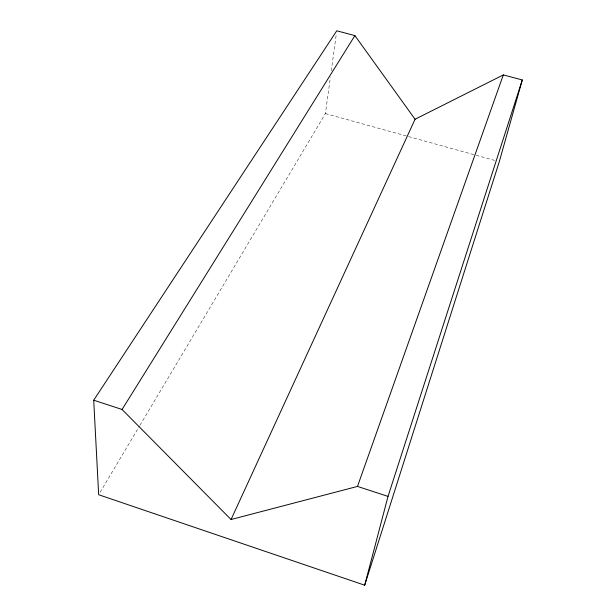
<?xml version="1.0" encoding="UTF-8"?>
<svg xmlns="http://www.w3.org/2000/svg" width="616" height="616" viewBox="0 0 616 616"><rect width="100%" height="100%" fill="white"/><g stroke="black" fill="none" stroke-linecap="round" stroke-linejoin="round"><path stroke-width="0.46" stroke-dasharray="3.08 2.31" d="M139.978 425.279L325.402 113.567L330.361 77.416M331.277 70.755L336.367 33.657M100.139 492.253L139.486 426.103M325.402 113.567L475.244 155.04M476.168 155.294L496.519 160.922"/><path stroke-width="0.92" d="M93.709 400.207L98.668 494.733L364.695 585.2L388.026 496.396L522.291 79.949L503.31 74.921L415.061 119.25L231.046 519.519L122.068 409.478L93.709 400.207L336.76 30.8L354.893 35.605L415.061 119.25M522.291 79.949L499.291 161.692L364.695 585.2M231.046 519.519L357.488 486.417L503.31 74.921M122.068 409.478L354.893 35.605M357.488 486.417L388.026 496.396"/></g></svg>
